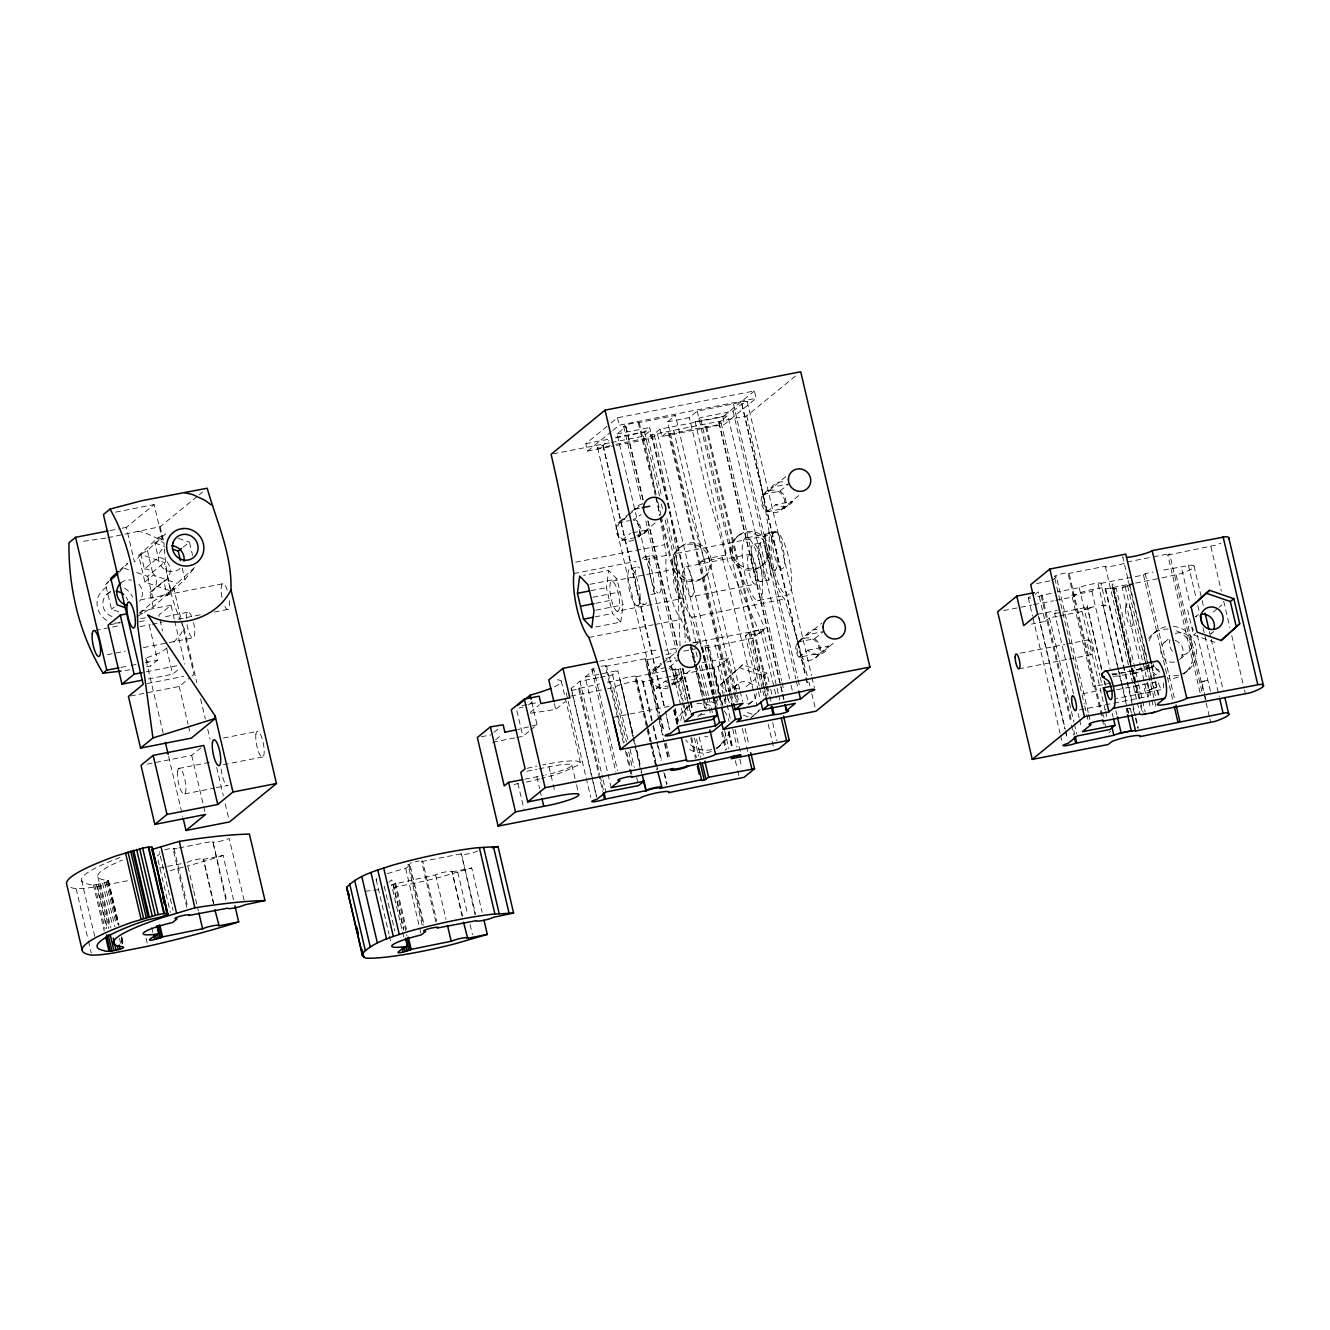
<?xml version="1.0" encoding="UTF-8"?>
<svg xmlns="http://www.w3.org/2000/svg" width="1330" height="1330" viewBox="0 0 1330 1330"><rect width="100%" height="100%" fill="white"/><g stroke="black" fill="none" stroke-linecap="round" stroke-linejoin="round"><path stroke-width="0.75" stroke-dasharray="5 3.75" d="M595.657 627.012L620.778 622.091L612.482 613.479L606.413 587.644L608.658 570.404L583.538 575.341M620.778 622.091L623.022 604.851L616.97 579.015L608.658 570.404M561.26 681.043L580.312 762.256L579.182 764.717L562.723 772.198A49.526 6.633 -13.2 0 1 541.593 778.449M181.944 623.654L184.039 628.209L180.531 634.543L171.686 644.551M120.066 857.501A139.151 18.637 -13.2 0 0 88.478 884.201C91.554 886.711 117.871 880.576 103.906 879.928A122.476 16.409 -13.2 0 1 122.377 860.111M118.819 611.85L111.454 609.306L105.652 584.585L108.245 581.426M136.857 616.788L153.282 607.012L170.988 590.902L164.322 562.49L140.947 554.427L144.372 568.974L158.287 557.586L161.08 557.785A13.2 12.618 50.7 0 1 166.25 579.847L163.79 581.077L167.198 595.624L184.903 579.514L195.261 566.896L177.139 583.388L170.606 590.919L144.904 582.075L138.669 555.491L158.137 537.769L165.535 533.929L147.414 550.42L138.669 555.491M627.012 516.339L619.032 523.571A11.471 10.973 50.7 0 0 622.689 539.232L625.366 540.545A11.471 10.973 50.7 0 0 633.861 540.03M785.747 476.589L763.952 495.126A11.471 10.973 50.7 0 0 767.626 510.787L770.303 512.1A11.471 10.973 50.7 0 0 781.159 509.972L801.125 493.646M781.159 509.972L783.004 507.777A11.471 10.973 50.7 0 0 779.33 492.117L776.67 490.787A11.471 10.973 50.7 0 0 765.797 492.931M661.625 663.969L653.645 671.201A11.471 10.973 50.7 0 0 657.319 686.862L659.996 688.175A11.471 10.973 50.7 0 0 668.491 687.66M800.427 640.561L798.582 642.772A11.471 10.973 50.7 0 0 799.995 656.471L802.256 658.417A11.471 10.973 50.7 0 0 817.634 655.407L818.815 652.781A11.471 10.973 50.7 0 0 813.96 639.747L811.3 638.433A11.471 10.973 50.7 0 0 800.427 640.561L821.923 622.972M119.251 572.216L127.697 563.571M140.947 554.427L134.43 561.975L126.317 527.362L154.147 504.585L162.26 539.199L154.879 543.039L158.287 557.586M167.198 595.624L173.731 588.076L193.964 674.36L191.005 676.787M213.482 903.718L203.44 859.097L213.831 903.386M647.693 726.845L635.89 676.505L650.653 741.259M462.092 916.204L452.05 871.582L462.441 915.871M1122.287 685.249L1103.285 606.081L1106.144 605.516L1100.957 583.371A11.937 1.596 -13.2 0 0 1096.518 583.172L1087.076 585.034A11.937 1.596 -13.2 0 0 1079.212 587.644L1057.666 591.867M119.883 570.038L127.331 563.255M105.652 584.585L108.678 581.842M139.916 613.429L153.499 601.06L170.988 590.902M170.606 590.919L173.731 588.076M725.299 703.637L720.777 684.335L742.655 664.751L766.928 673.113L769.455 683.869M720.777 684.335L742.655 664.751M743.47 715.224L750.951 717.801L760.145 709.422M759.031 710.769L754.426 714.942L745.083 711.733M1132.246 584.169L1122.204 587.461L1140.375 664.967M1153.991 687.992L1146.443 690.802L1148.671 690.27A11.588 1.546 -13.2 0 0 1156.485 687.51L1153.991 687.992L1152.595 682.041M136.657 572.532L147.697 576.339L164.322 562.49M144.904 582.075L153.216 575.142L177.139 583.388M107.813 537.719L160.215 526.663L197.804 495.907M199.367 494.627L202.493 492.067M106.816 594.41L111.454 590.62M153.282 607.012L149.874 592.465L163.79 581.077M149.874 592.465L166.25 579.847M174.23 618.949L171.005 605.183L158.819 615.142L162.509 630.886M146.566 666.829L150.307 666.097L157.472 660.229L148.677 622.706M148.328 678.965L172.667 674.194L180.281 667.959M130.49 696.022L179.184 686.463L189.525 678.001M147.081 764.152L191.72 755.39L203.889 745.432M609.473 446.78L587.561 451.086L585.815 443.705L609.572 424.27M611.152 422.973L617.486 417.786L754.443 390.92L756.188 398.302L724.518 424.204L661.825 436.506L660.096 429.125L722.788 416.822L754.443 390.92M587.561 451.086L611.301 431.651M612.881 430.355L619.215 425.168L756.188 398.302M610.42 445.517A7.647 1.031 -13.2 0 1 598.666 448.044A7.647 1.031 -13.2 0 1 602.906 445.5L608.941 440.579M684.584 721.824L617.054 433.929L625.981 426.614A7.647 1.031 -13.2 0 1 627.228 424.669A7.647 1.031 -13.2 0 1 638.267 422.724L675.474 415.425L739.713 689.322M615.906 437.404L644.452 431.801L649.672 427.529L682.556 567.777L685.299 642.373M611.368 442.474L643.504 436.174L649.589 431.186L651.318 438.568L611.468 446.381M615.773 444.253L647.976 437.919L651.983 434.644L746.762 415.908L795.938 375.675M730.885 691.534L700.528 562.091L704.019 559.248L683.221 488.276L667.643 421.843L675.474 415.425M660.096 429.125L654.011 434.112A415.076 108.545 78.9 0 1 676.787 553.346A38.254 10.008 78.9 0 0 691.783 617.27A391.286 102.327 78.9 0 1 715.59 698.317M651.318 438.568L657.419 433.58L718.333 693.296M661.825 436.506L667.926 431.519L728.84 691.234M732.165 701.708L669.372 433.946L673.712 430.388L734.625 690.087M667.643 421.843L689.372 417.57L697.203 411.17L735.922 403.339A7.647 1.031 -13.2 0 1 746.629 401.344A7.647 1.031 -13.2 0 1 741.941 403.871L732.996 411.17L700.395 417.57L695.174 421.843L728.075 562.108L759.879 633.08L745.382 635.923L758.017 689.788M157.106 855.988L160.016 853.627M186.799 907.459L173.1 849.072L173.964 848.357L187.663 906.744M669.372 433.946L706.579 426.647A7.647 1.031 -13.2 0 0 717.618 424.702A7.647 1.031 -13.2 0 0 718.848 422.757L727.776 415.442L790.619 683.354M635.291 537.669L622.041 540.263A12.751 12.186 50.7 0 1 617.968 522.873L630.121 512.931M631.634 511.684L634.676 509.19A12.751 12.186 50.7 0 1 642.357 503.92M628.541 515.076L642.357 503.771M638.068 536.206A11.471 10.973 50.7 0 0 634.393 520.545L633.08 519.897L641.126 514.544M622.041 540.263L630.752 533.147M637.768 537.154L656.189 522.075M632.648 532.765L647.826 529.789L639.132 536.904A12.751 12.186 50.7 0 0 635.042 519.515M678.3 548.725L680.046 547.295M766.978 511.817L775.689 504.702L792.763 501.36L784.068 508.476L766.978 511.817A12.751 12.186 50.7 0 1 762.905 494.428L771.6 487.312A12.751 12.186 50.7 0 1 785.714 482.491M762.905 494.428L779.979 491.086L788.673 483.954L771.6 487.312M493.929 732.381L498.517 728.624M528.442 704.95L534.577 699.946M736.271 537.353L738.017 535.924M495.658 739.763L501.792 734.742M530.171 712.331L539.365 704.817M700.528 562.091L722.273 557.819L725.748 554.976L704.967 484.004L689.372 417.57M703.919 577.137L705.665 575.707M598.334 677.652L579.98 681.243L571.052 688.558L596.555 797.269M611.168 787.693L585.2 676.97L593.912 669.855L617.519 770.519M571.435 690.503A7.647 1.031 -13.2 0 0 578.583 688.558L599.481 683.919M623.487 742.988L605.549 666.496L606.413 665.781L624.352 742.273M516.821 737.518L522.889 736.321L529.174 731.184M530.737 729.887L537.037 724.75L531.036 699.148M530.487 713.246L555.707 709.455L565.134 701.741M600.362 677.253L612.598 674.842L617.818 670.569L634.344 741.043M761.89 565.765L763.636 564.336M388.909 882.255L391.801 879.878L403.605 930.202M387.412 873.71A31.887 4.273 -13.2 0 1 405.716 868.49L410.072 864.932L424.237 925.331M669.705 685.665L656.455 688.258A13.2 12.618 50.7 0 1 652.232 670.254L660.927 663.138M663.171 662.722L675.441 652.664M403.722 937.018L391.452 884.666L436.157 874.708A8.579 1.147 -13.2 0 1 445.65 871.882A8.579 1.147 -13.2 0 1 452.05 871.582M435.874 921.956L421.71 861.557L422.574 860.859L436.739 921.258M694.659 645.865L699.879 641.609L701.276 647.594M652.232 670.254L669.904 666.779L678.599 659.663M685.582 715.989L674.726 669.688L675.59 668.973L683.155 701.193M722.872 705.582L708.707 645.183L707.776 645.383A7.647 1.031 -13.2 0 0 702.556 646.912L701.691 647.627L712.548 693.928M716.122 694.31L705.266 648.009L708.707 645.183M656.455 688.258L665.15 681.143L682.822 677.668L674.127 684.8L671.467 685.316L672.697 683.853A11.471 10.973 50.7 0 0 669.023 668.192M672.398 684.784L690.819 669.721M745.382 635.923L750.602 631.65L765.099 628.807L733.279 557.835L700.395 417.57M607.527 688.824L613.629 687.627A15.295 2.045 -13.2 0 1 631.6 681.941A15.295 2.045 -13.2 0 1 642.606 681.941L713.628 668.009L718.117 666.596L728.557 658.051L738.948 702.34M705.266 648.009L752.83 638.134L763.27 629.589L779.796 700.046M759.879 633.08L765.099 628.807M686.33 708.159L689.805 705.316A25.253 24.14 50.7 0 0 680.628 721.458M701.708 713.362L697.352 716.92A11.471 10.973 50.7 0 1 708.225 714.792M737.369 684.169L728.674 691.284A11.471 10.973 50.7 0 1 739.547 689.156M799.097 657.286L807.792 650.171A12.751 12.186 50.7 0 0 828.706 646.064L820.012 653.18L799.097 657.286A12.751 12.186 50.7 0 1 797.535 642.058L806.229 634.942A12.751 12.186 50.7 0 1 820.344 630.137M746.313 686.513L755.008 679.397M739.164 667.594L763.453 675.956L766.928 673.113M797.535 642.058L814.608 638.716L823.303 631.6L806.229 634.942M748.391 704.784L752.747 701.226M815.789 657.602L835.755 641.276M750.951 717.801L753.262 715.889M720.278 745.565L716.804 748.424A25.253 24.14 50.7 0 0 725.981 732.265M1035.289 594.277L1038.198 591.9L1045.114 621.426L1031.498 624.102M1052.113 580.512L1056.452 576.954L1088.239 712.448M1037.849 596.688A7.647 1.031 -13.2 0 0 1041.124 595.657L1055.704 592.249M1103.451 724.268L1068.106 573.579L1068.971 572.864L1103.119 718.483M1111.298 683.021L1093.243 686.563L1071.83 595.291L1073.576 593.878M1045.114 621.426L1049.47 617.868L1057.616 616.272M1073.46 693.662L1054.69 613.596L1059.029 610.038M1071.83 595.291L1091.897 591.368L1093.642 589.938M1059.661 615.873L1082.071 611.468L1087.292 607.195L1101.855 669.256M1100.957 583.371L1143.451 575.026L1145.197 573.612L1153.043 572.066M1200.076 692.631L1167.807 555.092L1169.552 553.679L1201.805 691.201M1153.21 633.712L1156.684 630.869M1164.249 642.473L1170.051 637.718M1198.463 614.46L1195.554 616.837A11.471 10.973 50.7 0 1 1197.914 615.225M1213.193 612.066L1217.549 608.508M1218.995 607.311L1221.904 604.951M1187.657 609.888L1193.542 634.975L1195.87 633.08M1179.61 659.514L1188.305 652.398M1213.825 631.517L1210.932 633.895A11.471 10.973 50.7 0 0 1212.761 631.683M1187.175 671.118L1183.683 673.961A25.253 24.14 50.7 0 0 1192.495 649.738A25.253 24.14 50.7 0 0 1174.473 630.087M1201.555 681.459L1200.724 682.14L1207.973 680.727A7.647 1.031 -13.2 0 0 1202.569 681.243L1201.555 681.459L1204.598 694.376M183.041 547.262L189.458 542.158L192.584 555.475M111.454 609.306L114.264 607.079M225.9 900.111L212.8 841.275L226.965 901.674M658.816 719.53L645.233 658.699L658.45 715.075M474.993 914.608L461.394 853.777L475.575 914.176M1134.789 683.77L1112.994 587.943L1110.5 588.425A11.588 1.546 -13.2 0 0 1114.374 588.891L1116.269 588.625L1138.181 682.024M1136.651 691.716L1134.739 691.766A11.588 1.546 -13.2 0 0 1138.613 692.232L1140.508 691.966L1136.934 692.099L1135.255 685.765M187.065 862.572L187.547 862.206A8.579 1.147 -13.2 0 1 197.04 859.38A8.579 1.147 -13.2 0 1 203.44 859.097M167.148 647.86L160.897 652.415L145.618 658.333L163.939 736.388M674.726 669.688A7.647 1.031 -13.2 0 0 678.317 669.489L680.029 668.658L689.954 710.935M1149.27 665.166L1134.091 670.686L1135.039 673.346L1154.024 666.446L1112.462 674.593M1167.807 555.092L1215.387 545.217A38.254 5.121 -13.2 0 0 1220.957 543.139M1161.988 577.885L1180.674 573.679A38.254 5.121 -13.2 0 0 1191.115 565.134L1160.89 570.52M393.331 887.343A85.053 11.405 -13.2 0 0 439.532 877.335L471.734 867.991L482.125 912.28M537.037 724.75L517.802 729.522M1122.204 587.461L1124.432 586.912A11.588 1.546 -13.2 0 0 1130.966 584.784M519.099 707.992L523.006 707.095M115.594 512.15L154.147 504.585M110.074 530.554L120.215 528.559M122.244 528.16L126.317 527.362M617.054 433.929L649.672 427.529M695.174 421.843L727.776 415.442M585.815 443.705L607.744 439.399M615.707 437.836L649.589 431.186M553.114 453.896L609.356 442.873M140.182 599.946L222.359 583.82A13.2 3.458 78.9 0 1 227.945 592.482M634.676 509.19L640.362 508.077M140.564 611.152L171.005 605.183M617.968 522.873L629.323 520.645M119.966 622.573L118.071 622.939A19.135 18.288 50.7 0 1 114.181 622.856M110.124 624.701L120.265 622.706M140.564 618.716L146.649 617.536M95.361 630.387L119.417 625.665M139.451 621.725L147.48 620.162M165.519 616.621L187.563 612.299M140.132 626.596L150.157 624.618M152.169 624.236L162.194 622.257M178.22 619.115L200.265 614.793M214.296 612.033L228.328 609.29M575.69 562.174L664.069 544.835M107.348 654.676L125.386 651.135M143.424 647.594L193.532 637.752M644.867 556.987L652.116 555.574M768.058 532.815L775.307 531.402M747.277 537.736L776.271 532.05M573.895 573.529L636.156 561.31M644.186 559.731L666.28 555.408A38.254 10.008 78.9 0 0 681.276 619.331A279.333 73.05 78.9 0 1 688.907 641.925M676.787 553.346L769.555 535.142A38.254 10.008 78.9 0 0 784.55 599.065A391.286 102.327 78.9 0 1 807.36 676.288M120.947 667.411L129.06 665.815M131.088 665.416L137.19 664.219M145.303 662.623L157.472 660.229M630.952 568.375L638.184 566.962M754.143 544.203L761.392 542.79M704.019 559.248L725.748 554.976M589.905 584.319L616.97 579.015M146.3 671.8L178.769 665.416M612.282 581.243L675.69 568.808M686.197 566.746L749.97 554.228M590.952 590.67L606.413 587.644M147.297 683.52L183.823 676.355M592.947 597.237L619.996 591.933M595.923 603.221L609.456 600.562M650.969 594.477L658.217 593.064A19.135 5.004 78.9 0 0 658.25 566.098A19.135 5.004 78.9 0 0 649.023 563.787A19.135 5.004 78.9 0 0 658.217 593.064M774.16 570.304A19.135 5.004 78.9 0 0 774.193 543.355A19.135 5.004 78.9 0 0 764.983 541.027A19.135 5.004 78.9 0 0 774.16 570.304L781.408 568.891A19.135 5.004 78.9 0 0 781.442 541.925A19.135 5.004 78.9 0 0 772.231 539.614A19.135 5.004 78.9 0 0 781.408 568.891M595.973 610.154L623.022 604.851M637.053 605.865A19.135 5.004 78.9 0 0 637.087 578.916A19.135 5.004 78.9 0 0 627.86 576.588A19.135 5.004 78.9 0 0 637.053 605.865L644.302 604.452M760.245 581.709A19.135 5.004 78.9 0 0 760.278 554.743A19.135 5.004 78.9 0 0 751.051 552.415A19.135 5.004 78.9 0 0 760.245 581.709L767.493 580.279A19.135 5.004 78.9 0 0 767.526 553.313A19.135 5.004 78.9 0 0 758.3 551.002A19.135 5.004 78.9 0 0 767.493 580.279M617.17 611.251A15.295 4.007 78.9 0 0 617.187 589.672A15.295 4.007 78.9 0 0 609.822 587.827A15.295 4.007 78.9 0 0 617.17 611.251L680.578 598.799A15.295 4.007 78.9 0 0 680.594 577.237A15.295 4.007 78.9 0 0 673.229 575.375A15.295 4.007 78.9 0 0 680.578 598.799M691.085 596.738A15.295 4.007 78.9 0 0 691.101 575.175A15.295 4.007 78.9 0 0 683.736 573.313A15.295 4.007 78.9 0 0 691.085 596.738L754.858 584.236A15.295 4.007 78.9 0 0 754.875 562.657A15.295 4.007 78.9 0 0 747.493 560.811A15.295 4.007 78.9 0 0 754.858 584.236M595.092 616.887L612.482 613.479M757.551 600.728A32.136 8.396 78.9 0 0 757.585 555.425A32.136 8.396 78.9 0 0 742.107 551.534A32.136 8.396 78.9 0 0 757.551 600.728L786.529 595.042A32.136 8.396 78.9 0 0 786.579 549.739A32.136 8.396 78.9 0 0 771.084 545.849A32.136 8.396 78.9 0 0 786.529 595.042M588.891 637.452L653.163 624.851M655.175 624.452L681.276 619.331M691.783 617.27L784.55 599.065M599.564 661.176L658.566 649.589M693.645 642.706L763.27 629.589M692.631 643.022L699.879 641.609M223.39 738.05L256.989 731.45M1068.106 573.579L1105.297 566.281A11.588 1.546 -13.2 0 0 1109.17 566.746L1119.245 564.768A11.588 1.546 -13.2 0 0 1125.762 562.64M1127.042 562.025L1151.331 557.253M1153.359 556.854L1169.552 553.679M605.549 666.496L646.363 658.483L659.115 712.83M665.964 654.626L675.889 652.681M683.836 651.135L697.718 648.408M1036.536 583.571L1050.168 580.894M585.2 676.97L617.818 670.569M666.812 661.974L676.638 660.046M702.257 662.673L728.557 658.051M607.494 682.34L620.279 679.83L633.496 736.205M675.59 668.973L634.776 676.987L649.871 741.409M1113.26 584.02L1112.113 584.252L1135.354 683.337M1127.757 581.177L1128.887 580.961M178.702 768.457L212.301 761.874M1055.588 600.395L1073.576 596.854L1076.186 594.726A15.295 2.045 -13.2 0 1 1094.158 589.04A15.295 2.045 -13.2 0 1 1105.164 589.04L1133.576 583.471M1135.604 583.072L1159.96 578.284M1003.635 610.586L1031.615 605.1M1033.61 604.701L1053.593 600.778M522.058 705.598L536.306 702.805M570.903 696.022L605.482 689.223M223.44 764.683L262.958 756.92M807.792 650.171L828.706 646.064M1037.633 614.244L1057.084 610.42M1087.159 605.383L1101.706 670.835M1054.69 613.596L1060.808 612.399M1062.836 612L1087.292 607.195M184.687 793.927L214.329 788.108M216.308 787.726L228.162 785.398A13.2 3.458 78.9 0 1 221.079 768.424M481.211 736.77L490.87 734.875M612.814 717.385L669.057 706.346M492.599 742.256L514.81 737.901M1020.393 653.163L1064.682 644.485M1066.693 644.086L1088.838 639.747M1018.813 668.89L1067.126 659.414M1069.137 659.015L1091.282 654.676A7.614 1.995 78.9 0 0 1091.282 643.936A7.614 1.995 78.9 0 0 1087.608 643.022A7.614 1.995 78.9 0 0 1091.282 654.676M526.83 771.201L536.921 769.222M538.933 768.823L549.024 766.845A26.933 3.608 -13.2 0 1 571.883 765.481A26.933 3.608 -13.2 0 1 545.849 774.958M524.735 779.181L536.855 776.803A26.933 3.608 -13.2 0 0 544.02 775.373M173.1 849.072L177.073 848.291M179.051 847.908L212.8 841.275M1112.246 674.975L1153.925 666.796L1158.829 670.021A9.942 2.594 78.9 0 1 1160.425 671.683M1113.426 676.521L1135.039 673.346M159.018 868.074L185.053 862.954M203.091 859.413L223.124 855.489L233.515 899.778M70.823 887.476A158.569 21.247 -13.2 0 0 76.159 888.706A52.685 7.066 -13.2 0 0 97.572 886.611L130.423 880.177M1082.736 693.745L1100.841 690.204M1116.601 689.771L1158.147 681.625A9.942 2.594 78.9 0 0 1162.004 689.522L1116.485 698.45M1079.461 709.904L1111.664 703.587M1113.676 703.188L1147.89 696.471M1131.331 712.88L1130.384 708.857L1126.144 708.74L1127.092 712.764M421.71 861.557L461.394 853.777M451.701 871.915L471.734 867.991M105.785 538.118L80.565 541.709M129.924 669.788L122.925 670.885M1126.144 708.74L1127.508 708.591A12.17 1.629 -13.2 0 1 1130.384 708.857M1112.412 588.375L1116.269 588.625M1111.83 673.861L1117.965 673.861L1118.912 676.505M144.372 568.974L147.165 569.174A13.2 12.618 50.7 0 1 152.335 591.235M1056.452 576.954L1055.471 576.821A7.647 1.031 -13.2 0 1 1058.796 574.543A7.647 1.031 -13.2 0 1 1068.971 572.864M593.912 669.855L592.914 669.738A7.647 1.031 -13.2 0 1 595.375 667.726M422.142 924.932L407.978 864.533A7.647 1.031 -13.2 0 0 409.075 864.816L410.072 864.932M137.572 531.102L145.502 532.948L158.071 538.766L164.105 543.239C165.369 569.439 169.625 595.823 180.331 619.963M580.312 762.256L576.389 761.009A49.526 6.633 -13.2 0 0 542.673 764.866M1193.542 634.975L1217.831 643.338M178.419 538.367L189.458 542.158M158.137 537.769L162.26 539.199M154.879 543.039L164.604 546.397M123.773 568.093L129.293 569.988M139.351 612.532L142.775 613.712M145.618 658.333L150.307 666.097M1153.077 663.786L1153.925 666.796M704.318 695.74L703.42 692.215A279.333 73.05 78.9 0 0 695.607 663.786M1210.899 546.647L1221.322 591.135M1223.7 601.26L1229.868 627.544M1231.763 635.64L1244.099 688.225M1244.564 690.237L1245.512 694.277M1194.041 566.098L1201.622 598.467M1202.104 600.478L1203.65 607.079M1209.352 631.351L1210.765 637.419M1211.248 639.447L1223.45 691.5M1188.372 565.134L1195.953 597.502M1197.848 605.582L1199.278 611.65M1203.068 627.827L1219.194 696.588M1182.004 570.005L1189.885 603.604M1197.299 635.241L1210.566 691.8M1205.03 696.222L1205.894 699.913M1176.186 575.109L1209.386 716.671M1209.868 718.699L1210.815 722.739M1145.197 573.612L1174.606 698.998M1143.451 575.026L1172.861 700.428M1151.946 665.765L1154.274 675.723M1155.687 681.725L1158.979 695.773M1151.348 665.648L1154.606 679.563M1155.072 681.542L1158.846 697.568M1129.752 584.651L1147.923 662.157M1148.389 664.152L1152.129 680.046M1151.647 680.461L1122.753 556.921A15.295 2.045 -13.2 0 0 1123.351 557.337M1152.162 682.323L1155.471 696.471M1127.624 585.815L1146.261 665.316M1146.726 667.311L1156.585 709.289M1125.163 586.646L1147.059 680.062M1147.541 682.041L1151.281 698.051M1151.763 700.062L1153.642 708.109M1140.841 666.962L1150.683 708.923M1138.646 684.019L1145.23 712.099M1114.041 588.824L1132.229 666.347M1132.695 668.325L1143.002 712.315M1135.82 685.316L1140.059 703.37M1140.525 705.382L1141.955 711.417M1112.695 588.741L1136.934 692.099M1105.297 566.281L1129.137 667.926M1129.602 669.904L1132.877 683.82M1133.343 685.814L1139.926 713.911M1105.579 588.392L1128.339 685.482M1128.821 687.494L1135.454 715.806M1135.936 717.834L1138.297 727.942M1105.164 589.04L1135.055 716.454M1135.521 718.466L1137.898 728.591M1122.753 687.228L1126.477 703.138M1127.474 708.79L1128.405 712.813M1098.098 583.937L1117.266 665.698M1117.732 667.693L1121.007 681.592M1121.473 683.587L1128.472 713.445M1091.897 591.368L1110.051 668.741M1115.937 710.752L1116.868 714.775M1104.665 681.259L1105.612 685.266M1112.179 713.296L1113.127 717.302M1104.033 680.777L1104.964 684.75M1079.212 587.644L1099.777 675.374M1100.243 677.352L1102.121 685.299M1082.071 611.468L1105.08 709.555M1105.546 711.567L1106.959 717.568M1088.721 714.476L1090.135 720.544M1054.84 578.583L1077.616 675.657M1078.098 677.668L1084.249 703.969M1084.731 705.997L1088.522 722.173M1078.165 713.695L1079.096 717.685M1079.578 719.696L1081.456 727.693M1049.47 617.868L1073.875 721.957M1074.357 723.969L1076.702 733.977M1042.005 594.942L1071.88 722.356M1073.775 730.436L1074.74 734.493M1041.124 595.657L1071.016 723.055M1071.498 725.083L1073.859 735.191M1039.062 617.702L1065.147 728.94M1065.629 730.951L1067.524 739.048M1038.348 615.873L1064.914 729.123M1065.397 731.151L1067.292 739.231M1028.273 597.918L1032.546 616.106M1033.028 618.134L1060.06 733.412M1060.525 735.44L1062.437 743.52M747.261 401.61L811.483 675.407M811.965 677.419L814.326 687.477M741.941 403.871L805.681 675.657M806.146 677.668L808.042 685.715M741.708 404.054L805.465 675.956M805.947 677.951L807.825 685.948M733.445 404.054L797.684 677.951M798.15 679.946L800.028 687.943M732.996 411.17L795.839 679.081M796.304 681.076L798.183 689.073M760.112 543.072L768.773 579.98M791.084 685.349L792.497 691.351M722.788 416.822L724.518 424.204M721.176 422.957L781.608 680.661M782.09 682.672L783.969 690.719M719.081 422.574L782.389 692.465M782.855 694.46L784.268 700.461M718.848 422.757L782.123 692.531M782.589 694.543L784.018 700.577M760.511 629.589L776.57 698.034M770.718 689.256L772.813 698.217M706.579 426.647L767.011 684.335M767.493 686.346L769.372 694.41M769.854 696.421L771.267 702.456M705.598 426.83L766.047 684.534M766.512 686.546L768.408 694.593M763.453 675.956L767.975 695.274M752.83 638.134L763.686 684.435M764.168 686.446L766.529 696.521M772.663 722.689L776.903 740.81M750.602 631.65L766.047 697.485M697.203 411.17L762.389 689.056M762.855 691.051L764.733 699.065M748.341 639.547L759.197 685.864M759.663 687.876L761.558 695.923M768.175 724.102L773.827 748.275M758.482 691.783L759.895 697.768M722.273 557.819L756.903 705.465M740.178 691.334L742.522 701.326M745.083 728.508L748.873 744.617M735.108 692.099L737.468 702.174M725.814 658.051L733.362 690.253M733.827 692.265L736.188 702.34M742.34 728.508L746.113 744.617M746.579 746.629L748.009 752.664M731.367 693.545L733.262 701.642M729.306 693.246L731.201 701.292M724.251 681.492L726.529 691.135M728.325 698.865L729.239 702.722M715.108 644.452L729.023 703.769M735.058 729.472L740.627 753.196M718.117 666.596L724.268 692.764M724.734 694.775L726.629 702.822M727.094 704.833L730.403 718.932M732.764 728.99L737.003 747.111M739.846 759.197L741.724 767.244M729.006 731.749L732.78 747.859M713.628 668.009L722.124 704.252M728.74 732.431L732.514 748.541M735.357 760.627L737.236 768.674M737.718 770.685L739.131 776.72M707.859 645.865L721.558 704.252M728.175 732.431L731.949 748.541M718.799 695.307L721.159 705.365M716.587 696.322L718.483 704.385M724.617 730.552L728.873 748.674M702.556 646.912L716.72 707.311M722.389 731.467L726.645 749.588M651.983 434.644L712.897 694.36M713.362 696.371L715.723 706.43M713.03 695.939L715.39 706.014M721.525 732.182L725.781 750.303M703.154 655.574L715.324 707.444M647.976 437.919L661.675 496.306M666.862 518.451L696.139 643.271M701.342 665.416L708.425 695.623M708.89 697.635L710.785 705.681A25.253 24.14 50.7 0 0 693.329 704.568M711.251 707.693L712.664 713.745M644.452 431.801L659.481 495.924M661.359 503.937L663.238 511.95M665.116 519.964L677.336 572.05L680.162 648.724M696.056 651.866L697.469 657.851M699.331 665.831L706.346 695.756M706.829 697.751L708.691 705.731M709.156 707.726L710.569 713.711M639.231 422.541L656.106 494.511M657.984 502.507L660.794 514.511M661.276 516.505L690.819 642.457M691.284 644.452L695.507 662.456M695.972 664.451L703.47 696.438M703.936 698.433L706.28 708.425M638.267 422.724L655.258 495.209M655.74 497.221L659.979 515.342M660.461 517.353L689.738 642.174M690.204 644.186L702.473 696.521M702.955 698.549L705.316 708.607M690.536 647.527L701.858 695.856M703.753 703.903L704.701 707.926M683.105 668.524L693.03 710.802M699.164 736.97L703.42 755.091M625.981 426.614L643.454 501.111M648.176 521.244L677.934 648.076M682.656 668.209L692.564 710.486M625.748 426.814L643.105 500.778M647.793 520.778L677.801 648.724M682.49 668.724L692.332 710.702M623.67 426.415L641.609 502.923M645.865 521.044L676.554 651.899M680.328 668.009L690.719 712.298M696.554 739.114L700.81 757.236M678.317 669.489L686.346 703.72M686.812 705.731L688.225 711.766M694.376 737.934L698.616 756.055M617.486 417.786L619.215 425.168M683.62 703.204L686.463 715.291M691.65 737.435L696.371 757.568M690.785 738.133L695.507 758.266M675.141 708.092L678.882 724.085M674.759 709.588L678.051 723.852M674.36 710.237L677.668 724.318M674.077 710.785L677.386 724.867M673.612 709.987L676.92 724.085M603.138 445.317L665.033 709.223M665.499 711.218L669.721 729.206M602.906 445.5L664.767 709.239M666.646 717.286L669.489 729.372M597.569 447.778L659.896 713.512M660.378 715.523L664.152 731.633M659.597 714.842L663.371 730.951M666.197 743.038L669.988 759.131M658.932 717.086L663.171 735.207M665.067 743.254L668.84 759.364M659.298 721.542L664.019 741.675M664.485 743.703L668.275 759.796M643.022 681.309L652.93 723.587M653.412 725.598L657.652 743.719M658.134 745.731L661.908 761.841M664.734 773.91L667.095 783.985M642.606 681.941L652.531 724.218M652.997 726.23L661.027 760.461M663.853 772.547L666.696 784.617M648.159 728.857L651.949 744.95M652.415 746.978L657.602 769.122M651.118 743.27L657.253 769.455M650.353 743.42L656.488 769.605M636.804 750.303L640.578 766.396M634.809 743.054L641.891 773.245M632.731 736.355L619.996 679.63A8.579 1.147 -13.2 0 1 629.489 676.804A8.579 1.147 -13.2 0 1 635.89 676.505M633.196 738.366L634.61 744.401M635.092 746.413L641.226 772.597M612.598 674.842L627.71 739.264M630.071 749.339L634.31 767.46M636.671 777.518L638.101 783.553M613.629 687.627L626.38 741.99M628.741 752.049L632.515 768.158M626.713 752.348L632.382 776.504M625.383 751.051L629.157 767.144M629.622 769.156L631.035 775.207M591.817 669.456L615.906 772.132M579.98 681.243L602.656 777.884M603.122 779.895L605.965 791.965M579.448 687.843L599.747 774.409M600.229 776.421L603.521 790.519M578.583 688.558L602.656 791.234M571.285 688.358L597.253 799.097M566.198 692.83L590.753 797.518M571.9 765.099L576.056 782.805M576.522 784.783L578.833 794.625M554.327 703.553L555.707 709.455M549.024 766.845L552.731 782.589M553.18 784.567L555.026 792.431M536.855 776.803L539.631 788.624M540.08 790.585L541.476 796.487M516.888 710.735L522.889 736.321M517.885 783.254L523.887 808.84M457.786 872.264L467.695 914.541M470.072 924.599L472.433 934.674M435.675 875.057L446.049 919.346M409.075 864.816L423.239 925.198M405.716 868.49L420.829 932.912M395.609 882.921L406.465 929.221M394.744 883.635L407.013 935.971M393.231 884.151L403.622 928.44M384.204 886.096L394.794 930.983M376.174 879.579L388.925 933.926M389.391 935.954L390.804 941.989M182.243 568.143L184.903 579.514M160.215 526.663L164.105 543.239M184.039 628.209L196.823 682.689M200.597 698.832L205.335 719.015M207.696 729.106L210.074 739.197M216.69 767.443L223.324 795.706M225.219 803.769L229.009 819.912M244.188 900.41L229.093 838.415A9.011 1.214 -13.2 0 1 218.918 841.491A9.011 1.214 -13.2 0 1 212.218 841.724M174.696 620.927L184.853 664.235M147.414 550.42L153.216 575.142M179.184 686.463L188.029 724.235M188.494 726.213L190.373 734.16M166.666 648.608L172.667 674.194M191.72 755.39L203.257 804.6M203.723 806.579L205.103 812.48M147.697 576.339L153.499 601.06M168.627 756.404L182.709 816.454M187.996 866.595L193.199 888.739M193.665 890.751L198.386 910.884M160.315 856.071L173.066 910.418M158.054 860.028L170.34 912.363M151.736 927.442L153.15 933.477M146.034 938.182L147.464 944.217M108.412 880.443L119.068 924.965M121.645 936.802L123.79 945.098M108.395 881.042L118.786 925.331M121.612 937.417L123.042 943.452M107.614 880.344L118.004 924.633M121.313 938.731L122.726 944.765M107.564 881.507L117.489 923.785M121.263 939.894L122.21 943.918M106.267 882.056L116.175 924.333M119.484 938.415L120.897 944.466M104.555 882.621L114.945 926.91M102.593 883.187L112.501 925.464M100.465 883.718L110.856 928.008M97.871 876.719L109.692 927.043M98.353 884.167L108.744 928.456M97.572 886.611L107.497 928.889M96.375 884.5L106.766 928.789M94.696 884.699L105.087 928.988M93.399 884.766L104.255 931.067M81.645 880.543L94.862 936.918M76.159 888.706L87.963 939.047M88.445 941.058L91.271 953.128M705.881 701.908L706.795 705.848M1175.304 633.728A11.471 10.973 50.7 0 1 1191.497 641.742A11.471 10.973 50.7 0 1 1180.325 655.125M1172.511 651.251A11.471 10.973 50.7 0 1 1169.918 640.179M1030.6 598.118A7.647 1.031 -13.2 0 1 1030.318 596.688M1178.18 677.037A25.253 24.14 50.7 0 1 1168.787 678.633M1156.452 674.942A25.253 24.14 50.7 0 1 1147.325 665.582M1145.861 662.639A25.253 24.14 50.7 0 1 1144.615 646.696M1148.738 638.151A25.253 24.14 50.7 0 1 1168.106 629.04M1106.144 605.516A11.937 1.596 -13.2 0 0 1101.706 605.316L1099.827 605.599A8.579 1.147 -13.2 0 1 1103.634 605.749M1193.409 630.287A11.471 10.973 50.7 0 1 1192.378 627.494M1174.523 662.057A11.471 10.973 50.7 0 1 1161.057 653.13A11.471 10.973 50.7 0 1 1169.336 639.913M1175.122 640.329A11.471 10.973 50.7 0 1 1181.456 657.319M1181.655 674.194A25.253 24.14 50.7 0 0 1191.215 636.488L1186.626 631.767A25.253 24.14 50.7 0 0 1171.58 626.197M1178.629 675.141A25.253 24.14 50.7 0 1 1169.053 675.474M1159.926 672.082A25.253 24.14 50.7 0 1 1152.628 665.499M1149.087 640.811A25.253 24.14 50.7 0 1 1168.372 626.314M1105.529 725.964A11.471 3.009 78.9 0 1 1104.764 723.171M1103.817 717.336A11.471 3.009 78.9 0 1 1103.684 714.709M1104.781 709.954A11.471 3.009 78.9 0 1 1105.529 709.771M1110.55 731.168A11.471 3.009 78.9 0 1 1109.203 732.281M1146.959 683.653A7.614 1.995 78.9 0 1 1148.921 694.243A7.614 1.995 78.9 0 1 1146.061 694.327A7.614 1.995 78.9 0 1 1144.116 683.753M1163.501 682.972A9.942 2.594 78.9 0 1 1162.004 689.522M159.683 852.247A7.647 1.031 -13.2 0 1 159.583 851.715M164.704 849.787A7.647 1.031 -13.2 0 1 173.964 848.357M223.124 855.489A172.302 23.092 -13.2 0 1 187.081 866.096M183.291 867.127A172.302 23.092 -13.2 0 1 165.918 871.699M477.703 850.901A9.011 1.214 -13.2 0 1 467.528 853.976A9.011 1.214 -13.2 0 1 460.828 854.209M410.022 863.32A7.647 1.031 -13.2 0 1 411.535 862.788M415.243 861.79A7.647 1.031 -13.2 0 1 418.983 861.059M376.739 880.377A31.887 4.273 -13.2 0 1 377.022 878.448M378.734 889.637A85.053 11.405 -13.2 0 1 364.254 891.283M539.648 778.948A49.526 6.633 -13.2 0 1 522.058 782.921M518.284 783.653A49.526 6.633 -13.2 0 1 514.078 784.417M527.046 768.358A49.526 6.633 -13.2 0 1 536.904 766.08M557.353 679.813A49.526 6.633 -13.2 0 1 554.061 686.945M675.474 648.358A15.295 2.045 -13.2 0 1 664.834 650.237M601.01 666.297A7.647 1.031 -13.2 0 1 606.413 665.781M711.284 751.483A25.253 24.14 50.7 0 1 686.879 747.51M677.136 724.301A25.253 24.14 50.7 0 1 691.833 705.1M725.482 701.941A11.471 10.973 50.7 0 1 725.648 696.122M746.18 694.892A11.471 10.973 50.7 0 1 747.078 703.504M756.238 693.495A11.471 10.973 50.7 0 1 744.75 703.936M736.936 700.079A11.471 10.973 50.7 0 1 735.224 697.618M734.343 689.007A11.471 10.973 50.7 0 1 753.179 685.316M707.643 736.521A11.471 10.973 50.7 0 1 704.734 736.687M729.222 731.001A25.253 24.14 50.7 0 1 714.775 748.64M711.733 749.588A25.253 24.14 50.7 0 1 685.748 739.946M711.068 701.691A25.253 24.14 50.7 0 1 718.416 705.249M724.335 710.935A25.253 24.14 50.7 0 1 729.089 721.342M659.863 656.588A9.011 1.214 -13.2 0 1 649.888 659.181A9.011 1.214 -13.2 0 1 644.651 659.148M808.856 682.041A391.286 102.327 78.9 0 1 809.837 685.898M811.782 693.628A391.286 102.327 78.9 0 1 815.107 707.261M691.184 649.123A279.333 73.05 78.9 0 1 695.058 661.941M643.504 436.174A396.772 103.757 78.9 0 1 656.106 495.641M656.488 497.636A396.772 103.757 78.9 0 1 659.78 515.591M660.129 517.586A396.772 103.757 78.9 0 1 666.28 555.408M746.762 415.908A415.076 108.545 78.9 0 1 769.555 535.142M669.904 666.779A13.2 12.618 50.7 0 1 674.127 684.8M779.979 491.086A12.751 12.186 50.7 0 1 784.068 508.476M814.608 638.716A12.751 12.186 50.7 0 1 820.012 653.18M646.546 602.606A19.135 5.004 78.9 0 1 636.372 586.829A19.135 5.004 78.9 0 1 639.68 567.943M716.089 700.245A391.286 102.327 78.9 0 1 718.05 707.959M647.826 529.789A12.751 12.186 50.7 0 1 636.904 535.259M792.763 501.36A12.751 12.186 50.7 0 1 775.689 504.702M682.822 677.668A13.2 12.618 50.7 0 1 671.517 683.337M668.209 682.656A13.2 12.618 50.7 0 1 665.15 681.143M665.748 658.732A13.2 12.618 50.7 0 1 675.54 658.151M642.606 558.833A19.135 5.004 78.9 0 1 651.667 569.805A19.135 5.004 78.9 0 1 652.249 594.194M620.861 521.36A11.471 10.973 50.7 0 1 625.948 518.816M655.49 669.007A11.471 10.973 50.7 0 1 660.578 666.446M106.749 620.312A19.135 18.288 50.7 0 1 97.09 601.892A19.135 18.288 50.7 0 1 109.459 586.231M124.571 588.126A19.135 18.288 50.7 0 1 132.485 596.904M112.003 616.472A13.2 12.618 50.7 0 1 111.088 591.9M126.051 597.054A13.2 12.618 50.7 0 1 127.68 600.146M120.747 583.022A13.2 12.618 50.7 0 1 131.637 580.129M138.919 584.336A13.2 12.618 50.7 0 1 139.534 601.459M193.548 622.573A13.2 3.458 78.9 0 1 193.116 637.968A13.2 3.458 78.9 0 1 186.882 624.102M186.333 618.749A13.2 3.458 78.9 0 1 191.653 616.538M229.442 600.794A13.2 3.458 78.9 0 1 224.238 605.05M221.994 597.353A13.2 3.458 78.9 0 1 222.359 583.82M180.165 568.459A13.2 12.618 50.7 0 1 160.93 565.799A13.2 12.618 50.7 0 1 165.219 546.996M1087.741 608.874L1084.399 609.788A11.937 1.596 -13.2 0 1 1092.279 607.178L1094.407 606.663A8.579 1.147 -13.2 0 0 1087.741 608.874M1125.513 608.857A11.471 3.009 78.9 0 0 1131.032 626.43A11.471 3.009 78.9 0 0 1131.049 610.254A11.471 3.009 78.9 0 0 1125.513 608.857M730.469 550.221A19.135 18.288 50.7 0 0 757.95 568.459A19.135 18.288 50.7 0 0 758.832 535.99A19.135 18.288 50.7 0 0 730.469 550.221M672.498 561.593A19.135 18.288 50.7 0 0 699.979 579.83A19.135 18.288 50.7 0 0 700.86 547.362A19.135 18.288 50.7 0 0 672.498 561.593M674.227 560.163A19.135 18.288 50.7 0 0 701.725 578.417A19.135 18.288 50.7 0 0 702.606 545.948A19.135 18.288 50.7 0 0 674.227 560.163M732.198 548.791A19.135 18.288 50.7 0 0 759.696 567.045A19.135 18.288 50.7 0 0 760.577 534.577A19.135 18.288 50.7 0 0 732.198 548.791M177.605 771.4A13.2 3.458 78.9 0 0 182.775 793.445A13.2 3.458 78.9 0 0 184.704 778.732A13.2 3.458 78.9 0 0 177.605 771.4M255.892 734.393A13.2 3.458 78.9 0 0 261.062 756.438A13.2 3.458 78.9 0 0 262.974 741.724A13.2 3.458 78.9 0 0 255.892 734.393"/><path stroke-width="1.5" d="M82.078 949.786L66.5 883.353A158.569 21.247 -13.2 0 1 116.358 855.822L142.676 848.158A10.673 1.43 -13.2 0 1 147.297 847.31L149.775 847.044A10.673 1.43 -13.2 0 1 152.202 847.326L167.73 914.109L166.283 914.99A11.92 1.596 -13.2 0 1 155.909 918.165A15.112 2.028 -13.2 0 0 145.618 920.476L137.555 923.236A139.151 18.637 -13.2 0 0 104.073 950.651C107.148 953.145 133.449 947.027 119.484 946.362A122.476 16.409 -13.2 0 1 161.578 917.816L194.911 907.792A193.681 25.952 -13.2 0 1 264.986 900.543L249.408 834.093A193.681 25.952 -13.2 0 0 179.317 841.358L151.603 849.587M167.73 914.109L167.78 913.76A10.673 1.43 -13.2 0 0 165.352 913.477L162.892 913.743A10.673 1.43 -13.2 0 0 158.27 914.591L131.936 922.255A158.569 21.247 -13.2 0 0 91.737 955.139A52.685 7.066 -13.2 0 0 113.166 953.061L147.929 946.229A172.302 23.092 -13.2 0 0 238.702 921.923L234.928 905.813M577.436 593.33L579.681 576.09L587.976 584.701L594.044 610.537L591.8 627.777L583.488 619.165L577.436 593.33L589.024 591.052M215.111 715.889L215.443 718.383L191.304 738.133L140.564 748.092L128.445 696.421L143.241 684.318L103.424 514.544L110.041 509.107L141.828 500.695L207.197 488.226C216.64 521.609 232.002 553.995 231.004 589.755C216.457 619.314 176.275 630.553 147.73 614.975L215.111 715.889L232.966 792.032L217.754 804.484L167.015 814.442L154.845 824.401L140.997 765.349L153.166 755.39L203.889 745.432L217.754 804.484M484.004 920.327L487.312 934.425L455.109 943.768A85.053 11.405 -13.2 0 1 372.3 958.182L366.082 958.232L362.591 956.187L346.665 887.31C358.502 874.974 376.39 870.585 392.2 865.298A87.697 11.754 -13.2 0 1 476.855 847.792L498.019 846.595L513.596 913.028L493.28 917.334A9.011 1.214 -13.2 0 1 483.106 920.427A9.011 1.214 -13.2 0 1 476.406 920.659L437.287 928.008L438.169 927.293A7.647 1.031 -13.2 0 0 427.977 928.972A7.647 1.031 -13.2 0 0 424.652 931.249L425.65 931.366L421.294 934.924A31.887 4.273 -13.2 0 0 392.599 944.882A31.887 4.273 -13.2 0 0 407.379 946.312L405.5 938.265M362.591 956.187L362.242 953.743C374.079 941.407 391.968 937.035 407.778 931.732A87.697 11.754 -13.2 0 1 492.433 914.225L513.596 913.028M214.895 909.753L219.034 925.53A8.579 1.147 -13.2 0 0 212.617 925.83A8.579 1.147 -13.2 0 0 203.141 928.639L162.593 936.869C153.399 940.293 140.232 943.568 158.769 933.826L156.89 925.763M463.505 922.239L467.628 938.016A8.579 1.147 -13.2 0 0 461.227 938.315A8.579 1.147 -13.2 0 0 451.735 941.141L411.186 949.354C402.009 952.779 388.842 956.071 407.379 946.312M118.387 571.401L110.822 578.267L117.057 604.851L124.92 607.561M110.191 580.462L117.738 573.596M1190.732 607.095L1209.535 590.304L1233.824 598.666L1239.71 623.753L1221.306 640.495L1197.033 632.132L1191.148 607.029L1209.535 590.304M1220.89 640.561L1239.71 623.753M687.976 766.146L687.494 766.562A9.011 1.214 -13.2 0 1 677.319 769.638A9.011 1.214 -13.2 0 1 670.636 769.87L671.201 769.422M108.046 530.953L75.577 537.32L68.96 542.74C68.462 588.442 79.268 633.928 103.075 673.196L120.997 671.118M126.367 613.928L120.265 615.125L108.096 625.1L121.944 684.152L142.244 680.162M103.075 673.196L106.749 670.187L118.919 667.793M121.944 684.152L134.131 674.177L142.244 672.598M140.564 748.092L152.95 737.967L215.443 718.383M721.874 723.52A391.286 102.327 78.9 0 1 723.271 729.372L816.021 711.184L869.953 667.045L800.71 371.768L605.034 410.155L551.102 454.295A396.772 103.757 78.9 0 1 573.895 573.529A38.254 10.008 78.9 0 0 588.891 637.452A279.333 73.05 78.9 0 1 611.035 710.336L613.479 720.029A279.333 73.05 78.9 0 1 620.362 749.571L712.764 731.433L724.933 721.475L721.625 707.377M183.174 818.465L186 830.469L205.568 814.442L154.845 824.401M231.004 589.755L276.457 783.503L229.475 821.94L186 830.469M504.851 732.248L503.189 724.8L490.388 726.862L477.337 737.535L498.118 826.113L639.597 798.366A15.295 2.045 -13.2 0 1 657.569 792.663A15.295 2.045 -13.2 0 1 668.574 792.68L744.085 777.319L754.526 768.773L750.752 752.664M597.519 661.575L562.939 668.358L569.855 697.884L540.894 703.57L539.165 696.188L524.319 699.098L511.269 709.771L525.117 768.823L520.762 772.381L527.694 801.907L555.957 796.371A26.933 3.608 -13.2 0 1 578.134 795.806A26.933 3.608 -13.2 0 1 543.77 806.329L515.508 811.882L498.118 826.113M517.536 705.515L530.105 695.208A49.526 6.633 -13.2 0 0 551.052 688.242M562.939 668.358L548.775 679.929L553.862 701.592M522.723 779.58L508.592 782.356L504.236 785.914L490.388 726.862M527.694 801.907L545.101 787.676L686.563 759.912A15.295 2.045 -13.2 0 0 697.585 759.929A15.295 2.045 -13.2 0 0 715.557 754.226L789.239 740.311L783.57 716.155M869.953 667.045L674.293 705.432L620.362 749.571L613.479 720.029M642.373 775.257L643.787 781.308L638.566 785.581L605.965 791.965L597.02 799.28A7.647 1.031 -13.2 0 0 592.781 801.807A7.647 1.031 -13.2 0 0 604.552 799.28L646.247 790.569L645.383 791.267A7.647 1.031 -13.2 0 1 654.36 788.424A7.647 1.031 -13.2 0 1 659.863 788.424L701.558 779.713L697.785 763.603M715.324 707.444L717.186 715.424L711.966 719.696L679.364 726.097L670.42 733.395A7.647 1.031 -13.2 0 0 666.18 735.939A7.647 1.031 -13.2 0 0 677.951 733.395L715.507 725.814L719.497 722.539L724.933 721.475M733.744 703.67L735.158 709.721L742.988 703.321L705.781 710.619A7.647 1.031 -13.2 0 0 694.742 712.564A7.647 1.031 -13.2 0 0 693.512 714.509L684.584 721.824L717.186 715.424M723.271 729.372L735.44 719.414L741.242 718.283L738.882 708.208M741.242 718.283L736.887 721.841L774.093 714.543A7.647 1.031 -13.2 0 0 785.132 712.597A7.647 1.031 -13.2 0 0 786.379 710.652L795.307 703.337L762.688 709.738L760.827 701.758M762.688 709.738L767.909 705.465L800.527 699.065L809.455 691.766A7.647 1.031 -13.2 0 0 814.143 689.239A7.647 1.031 -13.2 0 0 803.453 691.234L764.733 699.065L756.903 705.465L735.158 709.721M701.558 779.713L700.694 780.411A7.647 1.031 -13.2 0 0 704.285 780.211L708.607 777.235L754.526 768.773M734.675 755.906L731.234 758.732L774.309 750.286L778.798 748.856L789.239 740.311M1034.291 592.665L1016.785 596.106L997.65 611.767L1032.28 759.397L1108.206 744.501L1110.799 742.356A15.295 2.045 -13.2 0 1 1128.788 736.67A15.295 2.045 -13.2 0 1 1139.793 736.67L1215.304 721.326A38.254 5.121 -13.2 0 0 1225.745 712.78L1135.571 731.001A12.17 1.629 -13.2 0 0 1132.711 730.735L1119.378 733.345A12.17 1.629 -13.2 0 0 1113.842 735.274L1075.754 743.287A7.647 1.031 -13.2 0 1 1064 745.814A7.647 1.031 -13.2 0 1 1068.239 743.287L1077.167 735.972L1109.785 729.572L1115.005 725.299L1113.592 719.297M1151.481 663.77L1125.762 554.144L1049.836 569.04L1030.7 584.701L1037.633 614.244L1023.701 625.632L1016.785 596.106M1111.215 686.263L1103.302 687.81L1106.693 691.716A9.942 2.594 78.9 0 0 1110.999 699.597A9.942 2.594 78.9 0 0 1111.581 689.705A9.942 2.594 78.9 0 0 1107.375 680.112L1102.47 676.887L1101.622 673.878L1104.632 671.417L1156.086 661.326A19.135 5.004 78.9 0 1 1164.764 676.222A19.135 5.004 78.9 0 1 1164.748 698.233L1157.782 703.919A15.295 2.045 -13.2 0 0 1168.804 703.919A15.295 2.045 -13.2 0 0 1186.776 698.233L1260.458 684.318A38.254 5.121 -13.2 0 1 1250.017 692.864L1161.672 709.655A11.588 1.546 -13.2 0 1 1153.858 712.414L1143.467 714.326M1032.28 759.397L1084.465 716.687L1108.937 711.883L1113.293 708.325L1164.748 698.233M1206.061 593.147L1230.333 601.509L1233.824 598.666M172.401 549.074L178.237 551.102L181.445 548.542M677.951 733.395L679.796 732.498L677.851 726.878M1118.813 733.661L1121.124 732.896L1117.35 716.787M1151.63 712.947L1154.59 712.149M1122.154 732.614L1130.55 730.968M515.857 729.937L504.918 732.182M642.257 507.711L649.855 506.215M580.462 606.247L593.995 603.587M583.488 619.165L593.147 617.27M1127.391 557.337A15.295 2.045 -13.2 0 0 1152.146 550.603L1225.828 536.688A38.254 5.121 -13.2 0 1 1228.571 538.816M232.966 792.032L276.457 783.503M1102.47 676.887L1104.299 676.538L1102.57 676.538L1101.622 673.878M733.844 756.604L741.093 755.174A7.647 1.031 -13.2 0 0 735.673 755.689L733.744 756.105A7.647 1.031 -13.2 0 0 728.541 757.635L686.829 766.363L687.71 765.648A7.647 1.031 -13.2 0 1 678.716 768.491A7.647 1.031 -13.2 0 1 673.213 768.491L631.517 777.219L632.382 776.504A7.647 1.031 -13.2 0 0 622.207 778.183A7.647 1.031 -13.2 0 0 618.882 780.461L619.88 780.577L611.168 787.693L643.787 781.308M1104.632 671.417A19.135 5.004 78.9 0 1 1113.31 686.313L1164.764 676.222M1106.693 691.716L1112.628 690.553M1115.005 725.299L1082.387 731.7L1091.082 724.584L1090.101 724.468A7.647 1.031 -13.2 0 1 1093.426 722.19A7.647 1.031 -13.2 0 1 1103.601 720.511L1102.72 721.226L1139.926 713.911A11.588 1.546 -13.2 0 0 1143.8 714.376L1145.712 714.11M492.05 847.759L498.019 846.595M264.986 900.543L244.67 904.849A9.011 1.214 -13.2 0 1 234.496 907.925A9.011 1.214 -13.2 0 1 227.796 908.157L188.677 915.505L189.558 914.791A7.647 1.031 -13.2 0 0 179.367 916.47A7.647 1.031 -13.2 0 0 176.059 918.747L177.04 918.88L172.701 922.438A31.887 4.273 -13.2 0 0 143.989 932.397A31.887 4.273 -13.2 0 0 158.769 933.826M218.669 925.863L238.702 921.923M467.279 938.348L487.312 934.425M1132.661 730.935L1131.348 730.885L1127.574 714.775M184.554 492.665L192.484 494.511L205.036 500.329L211.088 504.801M347.014 889.737L349.308 895.14M110.041 509.107C130.207 544.535 137.422 585.35 137.705 625.682L152.95 737.967M1228.737 537.653L1263.5 685.814M1223.068 536.688L1257.698 684.318M1230.333 601.509L1236.218 626.613M1205.08 613.147L1208.87 629.339M1224.864 697.552L1228.787 714.277M1200.225 615.707L1202.121 623.787M1219.677 698.616L1222.985 712.78M1152.146 550.603L1186.776 698.233M1176.036 705.066L1179.826 721.242M1174.29 706.496L1178.081 722.672M1131.797 714.908L1135.571 731.001M1103.302 687.81L1108.937 711.883M1111.947 727.227L1113.842 735.274M1049.836 569.04L1084.465 716.687M1075.205 736.504L1076.635 742.572M1074.341 737.219L1075.754 743.287M798.648 691.068L800.527 699.065M785.199 704.468L786.612 710.453M784.949 704.617L786.379 710.652M781.292 718.167L786.479 740.311M772.215 706.479L774.093 714.543M771.234 706.679L773.129 714.725M766.047 697.485L767.909 705.465M748.474 754.675L751.783 768.773M731.666 703.304L735.44 719.414M716.205 708.458L719.497 722.539M713.612 717.768L715.507 725.814M709.888 730.07L715.557 754.226M704.833 761.142L708.607 777.235M702.223 763.27L705.997 779.38M700.029 762.107L704.285 780.211M697.386 766.329L699.281 774.376M605.034 410.155L674.293 705.432M681.376 737.768L686.563 759.912M657.735 771.467L661.858 787.244A8.579 1.147 -13.2 0 0 655.457 787.526A8.579 1.147 -13.2 0 0 645.964 790.352L643.105 780.644M643.886 780.494L645.765 788.54M604.003 792.53L605.416 798.565M603.138 793.245L604.552 799.28M530.105 695.208L531.036 699.148M524.319 699.098L545.101 787.676M541.925 798.466L543.77 806.329M508.592 782.356L515.508 811.882M493.48 846.711L509.058 913.161M483.605 847.243L499.199 913.677M479.332 847.559L494.91 913.993M447.479 925.397L451.252 941.49M408.36 937.284L411.186 949.354M407.495 937.983L410.322 950.069M405.983 938.514L408.809 950.584M406.082 947.076L407.03 951.116M404.17 947.575L405.118 951.598M383.639 867.825L399.233 934.259M402.242 947.991L403.173 952.014M377.753 869.936L393.331 936.37M370.987 872.596L386.565 939.03M361.81 876.67L377.404 943.103M354.661 880.427L370.255 946.86M349.674 883.818L365.251 950.252M356.856 927.342L358.269 933.394M362.059 949.487L363.938 957.55M346.665 887.31L362.242 953.743M178.237 551.102L180.464 560.562M165.336 742.406L168.162 754.409M198.868 912.895L202.642 929.005M179.317 841.358L194.911 907.792M120.265 615.125L134.131 674.177M153.166 755.39L167.015 814.442M160.963 846.595L176.541 913.028M152.202 847.326L167.763 913.993M152.385 849.853L167.497 914.292M152.069 850.103L155.377 864.184M159.151 880.294L161.977 892.38M162.925 896.403L164.82 904.45M165.751 908.473L167.181 914.525M162.726 896.503L164.621 904.55M148.761 847.127L164.355 913.56M75.577 537.32L106.749 670.187M148.312 847.193L163.889 913.627M142.676 848.158L158.27 914.591M159.75 924.782L162.593 936.869M158.885 925.497L161.711 937.567M139.667 848.773L155.261 915.223M157.372 926.013L160.198 938.099M157.489 934.591L158.42 938.614M136.624 849.471L152.202 915.921M155.56 935.073L156.508 939.096M133.615 850.236L149.193 916.669M153.632 935.489L154.563 939.512M132.468 850.552L148.062 916.985M130.689 851.034L146.283 917.467M127.963 851.848L143.54 918.282M125.452 852.68L141.047 919.113M119.201 945.032L120.149 949.055M117.223 945.597L118.171 949.62M113.216 938.066L116.043 950.152M110.157 934.491L113.931 950.601M108.196 934.824L111.969 950.933M106.5 935.04L110.274 951.133M105.685 937.101L108.994 951.199M1200.641 614.294A11.471 10.973 50.7 0 1 1213.958 629.057M1113.31 686.313A19.135 5.004 78.9 0 1 1113.293 708.325M116.009 591.285A13.2 12.618 50.7 0 1 123.79 594.543M125.918 605.083A13.2 12.618 50.7 0 1 120.747 583.022M171.686 545.716A13.2 12.618 50.7 0 1 184.022 561.293M182.842 528.542L179.051 529.29A19.135 18.288 50.7 0 0 167.131 550.82A19.135 18.288 50.7 0 0 187.663 565.998L191.453 565.25A19.135 18.288 50.7 0 0 203.374 543.704A19.135 18.288 50.7 0 0 182.842 528.542M1200.774 617.436A11.471 10.973 50.7 0 0 1217.266 628.392A11.471 10.973 50.7 0 0 1217.798 608.907A11.471 10.973 50.7 0 0 1200.774 617.436M1071.614 699.53A7.614 1.995 78.9 0 0 1075.438 710.702A7.614 1.995 78.9 0 0 1075.105 699.414A7.614 1.995 78.9 0 0 1071.614 699.53M1015.139 657.236A7.614 1.995 78.9 0 0 1018.813 668.89A7.614 1.995 78.9 0 0 1018.813 658.151A7.614 1.995 78.9 0 0 1015.139 657.236M678.101 655.358A11.471 10.973 50.7 0 0 694.593 666.313A11.471 10.973 50.7 0 0 695.125 646.829A11.471 10.973 50.7 0 0 678.101 655.358M823.037 626.929A11.471 10.973 50.7 0 0 839.529 637.868A11.471 10.973 50.7 0 0 840.061 618.4A11.471 10.973 50.7 0 0 823.037 626.929M788.407 479.282A11.471 10.973 50.7 0 0 804.899 490.238A11.471 10.973 50.7 0 0 805.431 470.754A11.471 10.973 50.7 0 0 788.407 479.282M643.471 507.727A11.471 10.973 50.7 0 0 659.963 518.683A11.471 10.973 50.7 0 0 660.495 499.199A11.471 10.973 50.7 0 0 643.471 507.727M212.401 742.921A13.2 3.458 78.9 0 0 217.571 764.966A13.2 3.458 78.9 0 0 219.5 750.27A13.2 3.458 78.9 0 0 212.401 742.921M92.252 633.712A13.2 3.458 78.9 0 0 97.423 655.773A13.2 3.458 78.9 0 0 99.351 641.06A13.2 3.458 78.9 0 0 92.252 633.712M127.048 605.233A13.2 3.458 78.9 0 0 132.219 627.294A13.2 3.458 78.9 0 0 134.147 612.581A13.2 3.458 78.9 0 0 127.048 605.233M172.933 543.022A13.2 12.618 50.7 0 0 188.245 559.996A13.2 12.618 50.7 0 0 194.579 538.766A13.2 12.618 50.7 0 0 172.933 543.022"/></g></svg>
